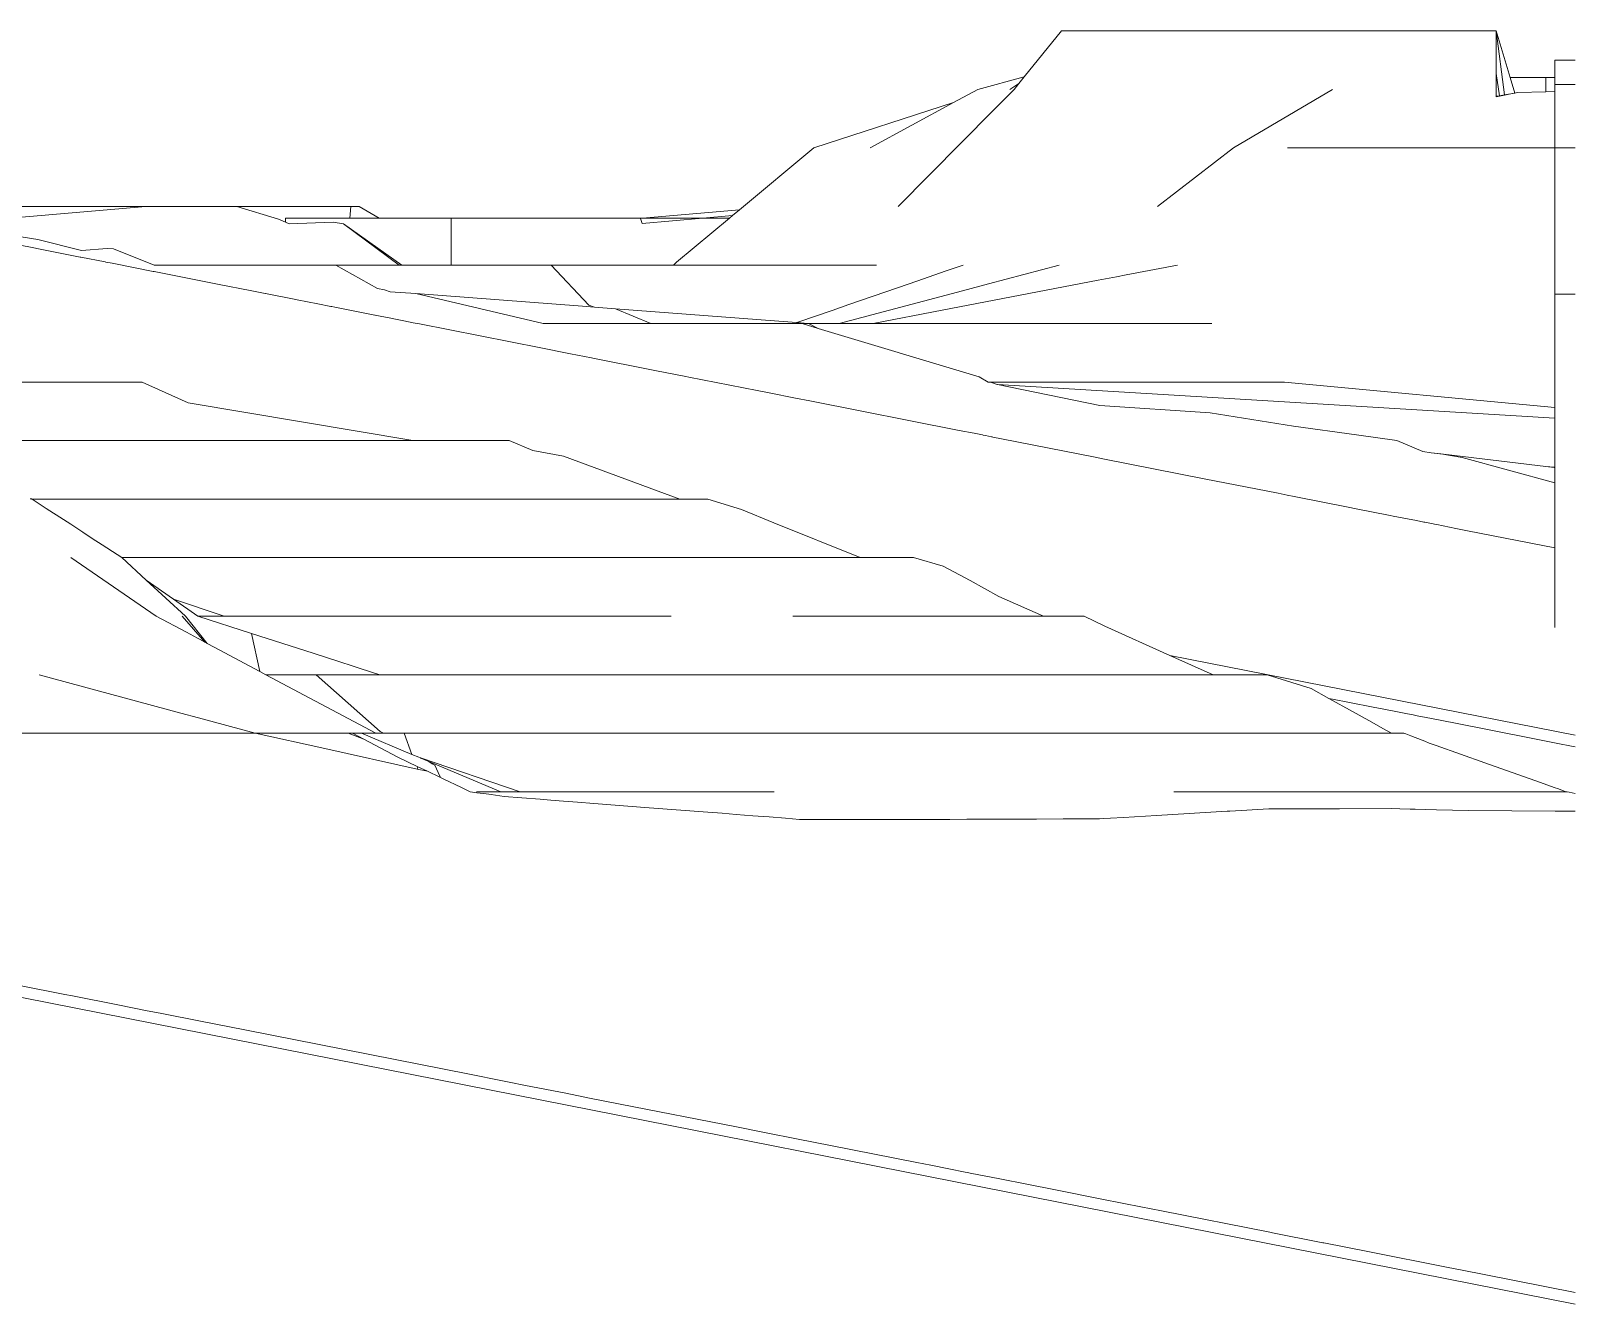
# Model space of a CAD drawing. Header units: metres. Extents: x 78 to 178, y -74 to 157.
# Drawn here: x 151.47 to 177.86, y -72.49 to -50.73 of the extents above; entities that cross this region are included whole.
import ezdxf

# ---------------------------------------------------------------- set-up
doc = ezdxf.new("R2010")
doc.units = ezdxf.units.M
doc.layers.add('01_Fina', color=252, linetype='Continuous', lineweight=15)

msp = doc.modelspace()

# ---------------------------------------------------------------- linework, layer by layer
at = {"layer": '01_Fina'}
for p, q in [((169.07949, -50.73469), (168.44148, -51.52236)), ((169.63949, -50.73469), (169.07949, -50.73469)), ((170.83949, -50.73469), (169.63949, -50.73469)), ((171.17949, -50.73469), (170.83949, -50.73469)), ((172.01949, -50.73469), (171.17949, -50.73469)), ((174.24949, -50.73469), (172.01949, -50.73469)), ((174.24949, -50.73469), (174.90949, -50.73469)), ((174.90949, -50.73469), (176.50795, -50.73469)), ((176.50795, -50.73469), (176.50795, -51.46458)), ((176.65314, -51.82642), (176.50795, -50.73469)), ((176.74704, -51.52905), (176.50795, -50.73469)), ((177.85719, -51.23379), (177.50795, -51.23379)), ((177.50795, -51.52905), (177.50795, -51.23379)), ((167.64949, -51.73469), (168.44148, -51.52236)), ((168.19949, -51.73469), (168.35049, -51.63469)), ((168.35049, -51.63469), (168.26949, -51.73469)), ((168.44148, -51.52236), (168.35049, -51.63469)), ((176.50795, -51.46458), (176.50795, -51.73469)), ((176.56349, -51.84168), (176.50795, -51.46458)), ((177.35741, -51.52905), (176.74704, -51.52905)), ((176.8276, -51.79672), (176.74704, -51.52905)), ((177.35741, -51.52905), (177.50795, -51.52905)), ((177.35741, -51.52905), (177.35741, -51.77499)), ((177.50795, -51.52905), (177.50795, -51.65131)), ((177.85719, -51.65131), (177.50795, -51.65131)), ((177.50795, -51.77074), (177.50795, -51.65131)), ((177.50795, -51.65131), (177.50795, -51.65281)), ((167.23401, -51.9605), (164.84949, -52.73469)), ((165.80949, -52.73469), (167.23401, -51.9605)), ((167.23401, -51.9605), (167.64949, -51.73469)), ((168.26949, -51.73469), (167.90475, -52.10311)), ((173.70949, -51.73469), (172.01949, -52.73469)), ((176.50795, -51.73469), (176.50795, -51.85114)), ((176.50795, -51.86207), (176.87509, -51.78864)), ((176.50795, -51.85871), (176.87509, -51.78864)), ((176.52536, -51.84817), (176.50795, -51.85114)), ((176.50795, -51.85114), (176.50795, -51.85871)), ((176.50795, -51.85871), (176.50795, -51.86207)), ((176.56349, -51.84168), (176.52536, -51.84817)), ((176.65314, -51.82642), (176.56349, -51.84168)), ((176.8276, -51.79672), (176.65314, -51.82642)), ((176.87509, -51.78864), (176.8276, -51.79672)), ((176.87509, -51.78864), (177.35741, -51.77499)), ((177.35741, -51.77499), (177.50795, -51.77074)), ((177.50795, -51.77074), (177.50795, -52.02309)), ((167.90475, -52.10311), (166.28949, -53.73469)), ((177.50795, -52.02309), (177.50795, -52.73469)), ((163.57827, -53.78965), (164.84949, -52.73469)), ((172.01949, -52.73469), (170.71949, -53.73469)), ((173.59949, -52.73469), (172.93949, -52.73469)), ((173.59949, -52.73469), (174.23949, -52.73469)), ((174.23949, -52.73469), (175.09949, -52.73469)), ((175.09949, -52.73469), (175.91949, -52.73469)), ((177.17949, -52.73469), (175.91949, -52.73469)), ((177.17949, -52.73469), (177.50795, -52.73469)), ((177.50795, -52.73469), (177.85719, -52.73469)), ((177.50795, -52.92132), (177.50795, -52.73469)), ((177.50795, -52.92132), (177.50795, -53.73469)), ((147.70784, -53.73469), (153.43259, -53.73469)), ((149.7509, -54.05047), (153.43259, -53.73469)), ((154.98501, -53.73469), (153.43259, -53.73469)), ((154.98501, -53.73469), (155.69662, -53.95062)), ((156.932, -53.73469), (154.98501, -53.73469)), ((156.932, -53.73469), (156.91953, -53.93469)), ((156.95613, -53.73469), (156.932, -53.73469)), ((157.07736, -53.73469), (156.95613, -53.73469)), ((157.42036, -53.93469), (157.07736, -53.73469)), ((163.57827, -53.78965), (161.91647, -53.93469)), ((163.45696, -53.89032), (163.57827, -53.78965)), ((177.50795, -53.73469), (177.50795, -54.17382)), ((151.58315, -54.3013), (149.98817, -54.04775)), ((155.69662, -53.95062), (155.81959, -54.0047)), ((155.81959, -54.0047), (155.81959, -53.93469)), ((155.81959, -53.93469), (156.91953, -53.93469)), ((155.81959, -54.0047), (155.88346, -54.03279)), ((155.88346, -54.03279), (156.63373, -54.00258)), ((156.63373, -54.00258), (156.80656, -54.02932)), ((156.80656, -54.02932), (157.76059, -54.73469)), ((157.80705, -54.73469), (156.80656, -54.02932)), ((156.91953, -53.93469), (156.95188, -53.93469)), ((156.95188, -53.93469), (156.97553, -53.93469)), ((156.97553, -53.93469), (156.97601, -53.93469)), ((156.97601, -53.93469), (156.97843, -53.93469)), ((156.97843, -53.93469), (157.09724, -53.93469)), ((157.09724, -53.93469), (157.11399, -53.93469)), ((157.11399, -53.93469), (157.42036, -53.93469)), ((157.42036, -53.93469), (158.65001, -53.93469)), ((158.65001, -54.73469), (158.65001, -53.93469)), ((161.91647, -53.93469), (158.65001, -53.93469)), ((161.91647, -53.93469), (161.88636, -53.93732)), ((161.91082, -54.02526), (161.88636, -53.93732)), ((162.94852, -53.93469), (161.91082, -54.02526)), ((162.94852, -53.93469), (161.91647, -53.93469)), ((162.49953, -54.68487), (163.40349, -53.93469)), ((162.94852, -53.93469), (163.45696, -53.89032)), ((163.40349, -53.93469), (162.94852, -53.93469)), ((163.40349, -53.93469), (163.45696, -53.89032)), ((151.54716, -54.44772), (149.98138, -54.13892)), ((152.33084, -54.4842), (151.58315, -54.3013)), ((177.50795, -54.17382), (177.50795, -54.73469)), ((151.56809, -54.45185), (151.54716, -54.44772)), ((152.31024, -54.59822), (151.56809, -54.45185)), ((152.31922, -54.59999), (152.31024, -54.59822)), ((152.73718, -54.68242), (152.31922, -54.59999)), ((152.77051, -54.45336), (152.33084, -54.4842)), ((152.88154, -54.45876), (152.77051, -54.45336)), ((153.57427, -54.73469), (152.88154, -54.45876)), ((152.74759, -54.68447), (152.73718, -54.68242)), ((152.75021, -54.68499), (152.74759, -54.68447)), ((152.85705, -54.70606), (152.75021, -54.68499)), ((153.55521, -54.84375), (152.85705, -54.70606)), ((153.56316, -54.84532), (153.55521, -54.84375)), ((153.57596, -54.84784), (153.56316, -54.84532)), ((154.68988, -54.73469), (153.57427, -54.73469)), ((154.65781, -55.06121), (153.57596, -54.84784)), ((155.31468, -54.73469), (154.68988, -54.73469)), ((155.52547, -54.73469), (155.31468, -54.73469)), ((156.05279, -54.73469), (155.52547, -54.73469)), ((156.43653, -54.73469), (156.05279, -54.73469)), ((156.67695, -54.73469), (156.43653, -54.73469)), ((157.39049, -55.13746), (156.67695, -54.73469)), ((157.76059, -54.73469), (156.67695, -54.73469)), ((157.80705, -54.73469), (157.76059, -54.73469)), ((158.65001, -54.73469), (157.80705, -54.73469)), ((160.35613, -54.73469), (158.65001, -54.73469)), ((161.00184, -55.42317), (160.35613, -54.73469)), ((162.44675, -54.73469), (160.35613, -54.73469)), ((162.44675, -54.73469), (162.49953, -54.68487)), ((162.89949, -54.73469), (162.44675, -54.73469)), ((163.56949, -54.73469), (162.89949, -54.73469)), ((164.49949, -54.73469), (163.56949, -54.73469)), ((165.91949, -54.73469), (164.49949, -54.73469)), ((166.62485, -55.00273), (167.09425, -54.84031)), ((167.09425, -54.84031), (167.39949, -54.73469)), ((167.83092, -55.05612), (169.03949, -54.73469)), ((170.18515, -54.90283), (171.05949, -54.73469)), ((177.50795, -54.73469), (177.50795, -54.96121)), ((155.24327, -55.17667), (154.65781, -55.06121)), ((157.51008, -55.16144), (157.39049, -55.13746)), ((165.44385, -55.41138), (166.27837, -55.12262)), ((166.27837, -55.12262), (166.62485, -55.00273)), ((167.03816, -55.50803), (169.70398, -54.99537)), ((167.3863, -55.17437), (167.83092, -55.05612)), ((169.70398, -54.99537), (170.02202, -54.93421)), ((170.02202, -54.93421), (170.18515, -54.90283)), ((177.50795, -54.96121), (177.50795, -55.23469)), ((155.27127, -55.1822), (155.24327, -55.17667)), ((155.46803, -55.221), (155.27127, -55.1822)), ((155.4783, -55.22303), (155.46803, -55.221)), ((155.96559, -55.31913), (155.4783, -55.22303)), ((155.99633, -55.32519), (155.96559, -55.31913)), ((156.0187, -55.3296), (155.99633, -55.32519)), ((156.37343, -55.39956), (156.0187, -55.3296)), ((156.59306, -55.44288), (156.37343, -55.39956)), ((157.60659, -55.19456), (157.51008, -55.16144)), ((158.04766, -55.21996), (157.60659, -55.19456)), ((160.22155, -55.73469), (158.04766, -55.21996)), ((158.04766, -55.21996), (160.89171, -55.4384)), ((165.16012, -55.50956), (165.44385, -55.41138)), ((165.27949, -55.73469), (167.3863, -55.17437)), ((177.85719, -55.23469), (177.50795, -55.23469)), ((177.50795, -55.23469), (177.50795, -55.73469)), ((156.60975, -55.44617), (156.59306, -55.44288)), ((156.65926, -55.45594), (156.60975, -55.44617)), ((157.34648, -55.59147), (156.65926, -55.45594)), ((157.35192, -55.59254), (157.34648, -55.59147)), ((157.4661, -55.61506), (157.35192, -55.59254)), ((157.55964, -55.63351), (157.4661, -55.61506)), ((157.5639, -55.63435), (157.55964, -55.63351)), ((157.97741, -55.7159), (157.5639, -55.63435)), ((160.89171, -55.4384), (161.09688, -55.45415)), ((161.09688, -55.45415), (161.00184, -55.42317)), ((161.09688, -55.45415), (161.45645, -55.48177)), ((162.06407, -55.73469), (161.45645, -55.48177)), ((161.45645, -55.48177), (164.55309, -55.71961)), ((164.58951, -55.707), (165.16012, -55.50956)), ((165.85949, -55.73469), (167.03816, -55.50803)), ((157.99939, -55.72024), (157.97741, -55.7159)), ((158.10774, -55.7416), (157.99939, -55.72024)), ((160.18108, -56.15051), (158.10774, -55.7416)), ((160.73872, -55.73469), (160.22155, -55.73469)), ((161.1241, -55.73469), (160.73872, -55.73469)), ((162.06407, -55.73469), (161.1241, -55.73469)), ((162.23179, -55.73469), (162.06407, -55.73469)), ((162.79434, -55.73469), (162.23179, -55.73469)), ((164.13273, -55.73469), (162.79434, -55.73469)), ((164.6462, -55.73469), (164.13273, -55.73469)), ((164.55309, -55.71961), (164.58951, -55.707)), ((164.55309, -55.71961), (164.74949, -55.73469)), ((164.92003, -55.81719), (164.6462, -55.73469)), ((164.6462, -55.73469), (164.74949, -55.73469)), ((164.74949, -55.73469), (164.75401, -55.73469)), ((164.92003, -55.81719), (164.75401, -55.73469)), ((164.75401, -55.73469), (165.27949, -55.73469)), ((167.67322, -56.64668), (164.92003, -55.81719)), ((165.85949, -55.73469), (165.27949, -55.73469)), ((170.53949, -55.73469), (165.85949, -55.73469)), ((170.53949, -55.73469), (171.64949, -55.73469)), ((177.50795, -55.95057), (177.50795, -55.73469)), ((160.66247, -56.24545), (160.18108, -56.15051)), ((177.50795, -56.73469), (177.50795, -55.95057)), ((160.68901, -56.25068), (160.66247, -56.24545)), ((161.04515, -56.32092), (160.68901, -56.25068)), ((161.06762, -56.32535), (161.04515, -56.32092)), ((162.0702, -56.52308), (161.06762, -56.32535)), ((151.07995, -56.73469), (153.36791, -56.73469)), ((153.36791, -56.73469), (154.15293, -57.08943)), ((162.15641, -56.54009), (162.0702, -56.52308)), ((162.66047, -56.6395), (162.15641, -56.54009)), ((162.70965, -56.6492), (162.66047, -56.6395)), ((163.88011, -56.88003), (162.70965, -56.6492)), ((167.82423, -56.73469), (167.67322, -56.64668)), ((167.86435, -56.73469), (167.82423, -56.73469)), ((167.97856, -56.77725), (167.86435, -56.73469)), ((170.03949, -56.73469), (167.86435, -56.73469)), ((170.03949, -56.73469), (172.88949, -56.73469)), ((172.88949, -56.73469), (177.50795, -57.17081)), ((177.50795, -57.17081), (177.50795, -56.73469)), ((164.02667, -56.90894), (163.88011, -56.88003)), ((164.0829, -56.92003), (164.02667, -56.90894)), ((164.53222, -57.00864), (164.0829, -56.92003)), ((167.98737, -56.77691), (167.97856, -56.77725)), ((169.73745, -57.1352), (167.98737, -56.77691)), ((167.98737, -56.77691), (177.50795, -57.35287)), ((154.15293, -57.08943), (157.99326, -57.73469)), ((164.77666, -57.05685), (164.53222, -57.00864)), ((164.80826, -57.06308), (164.77666, -57.05685)), ((167.33188, -57.56079), (164.80826, -57.06308)), ((171.62131, -57.2621), (169.73745, -57.1352)), ((173.04441, -57.48884), (171.62131, -57.2621)), ((177.50795, -57.35287), (177.50795, -57.17081)), ((174.11892, -57.63537), (173.04441, -57.48884)), ((177.50795, -57.466), (177.50795, -57.35287)), ((177.50795, -57.53705), (177.50795, -57.466)), ((150.18949, -57.73469), (151.76949, -57.73469)), ((151.76949, -57.73469), (152.02949, -57.73469)), ((152.02949, -57.73469), (153.93949, -57.73469)), ((153.93949, -57.73469), (157.99326, -57.73469)), ((157.99326, -57.73469), (159.6401, -57.73469)), ((159.6401, -57.73469), (160.04521, -57.90612)), ((167.58439, -57.61059), (167.33188, -57.56079)), ((167.72711, -57.63874), (167.58439, -57.61059)), ((167.74021, -57.64132), (167.72711, -57.63874)), ((167.74369, -57.64201), (167.74021, -57.64132)), ((167.77967, -57.64911), (167.74369, -57.64201)), ((167.88576, -57.67003), (167.77967, -57.64911)), ((167.89555, -57.67196), (167.88576, -57.67003)), ((167.8963, -57.67211), (167.89555, -57.67196)), ((167.90419, -57.67366), (167.8963, -57.67211)), ((168.05449, -57.70331), (167.90419, -57.67366)), ((169.65537, -58.01903), (168.05449, -57.70331)), ((174.81127, -57.73469), (174.11892, -57.63537)), ((175.25262, -57.92105), (174.81127, -57.73469)), ((177.50795, -57.73469), (177.50795, -57.53705)), ((177.50795, -57.77942), (177.50795, -57.73469)), ((177.50795, -57.79302), (177.50795, -57.77942)), ((177.50795, -58.00123), (177.50795, -57.79302)), ((160.04521, -57.90612), (160.56653, -58.00015)), ((160.56653, -58.00015), (162.55464, -58.73469)), ((169.81503, -58.05052), (169.65537, -58.01903)), ((171.51927, -58.38663), (169.81503, -58.05052)), ((175.39501, -57.94314), (175.25262, -57.92105)), ((175.56033, -57.96292), (175.39501, -57.94314)), ((175.39501, -57.94314), (175.79741, -57.99065)), ((175.92513, -58.02491), (175.56033, -57.96292)), ((175.56033, -57.96292), (175.79741, -57.99095)), ((175.79741, -57.99065), (175.79741, -57.99095)), ((175.79741, -57.99065), (177.35741, -58.17482)), ((175.79741, -57.99095), (177.35741, -58.17534)), ((177.50795, -58.45395), (175.92513, -58.02491)), ((177.50795, -58.01357), (177.50795, -58.00123)), ((177.50795, -58.17998), (177.50795, -58.01357)), ((177.35741, -58.17482), (177.35741, -58.17534)), ((177.35741, -58.17482), (177.49821, -58.19145)), ((177.35741, -58.17534), (177.4983, -58.192)), ((177.4983, -58.192), (177.49821, -58.19145)), ((177.49821, -58.19145), (177.49839, -58.19147)), ((177.4983, -58.192), (177.49848, -58.19202)), ((177.49839, -58.19147), (177.49878, -58.19152)), ((177.49848, -58.19202), (177.49886, -58.19207)), ((177.49886, -58.19207), (177.49878, -58.19152)), ((177.49878, -58.19152), (177.49968, -58.19162)), ((177.49886, -58.19207), (177.49976, -58.19217)), ((177.49976, -58.19217), (177.49968, -58.19162)), ((177.49968, -58.19162), (177.50795, -58.1926)), ((177.49976, -58.19217), (177.50795, -58.19314)), ((177.50795, -58.1926), (177.50795, -58.17998)), ((177.50795, -58.19314), (177.50795, -58.1926)), ((177.50795, -58.22502), (177.50795, -58.19314)), ((177.50795, -58.45395), (177.50795, -58.22502)), ((172.78185, -58.63564), (171.51927, -58.38663)), ((177.50795, -59.56772), (177.50795, -58.45395)), ((151.47689, -58.7317), (151.45698, -58.72697)), ((151.48371, -58.73332), (151.47689, -58.7317)), ((151.48949, -58.73469), (151.48371, -58.73332)), ((151.48949, -58.73469), (151.89949, -58.73469)), ((151.48949, -58.73469), (151.73076, -58.89239)), ((152.65949, -58.73469), (151.89949, -58.73469)), ((153.49949, -58.73469), (152.65949, -58.73469)), ((153.49949, -58.73469), (155.02949, -58.73469)), ((155.02949, -58.73469), (157.09949, -58.73469)), ((157.09949, -58.73469), (162.55464, -58.73469)), ((162.55464, -58.73469), (163.03691, -58.73469)), ((163.03691, -58.73469), (163.6121, -58.91401)), ((172.93808, -58.66645), (172.78185, -58.63564)), ((173.05604, -58.68971), (172.93808, -58.66645)), ((174.00746, -58.87735), (173.05604, -58.68971)), ((151.73076, -58.89239), (152.02226, -59.08291)), ((152.02226, -59.08291), (152.14762, -59.16484)), ((163.6121, -58.91401), (164.16432, -59.13941)), ((174.08713, -58.89307), (174.00746, -58.87735)), ((174.69691, -59.01333), (174.08713, -58.89307)), ((174.74902, -59.02361), (174.69691, -59.01333)), ((175.14603, -59.1019), (174.74902, -59.02361)), ((175.27221, -59.12679), (175.14603, -59.1019)), ((152.14762, -59.16484), (152.35334, -59.2993)), ((152.35334, -59.2993), (152.51459, -59.40469)), ((164.16432, -59.13941), (165.63736, -59.73469)), ((175.28795, -59.12989), (175.27221, -59.12679)), ((175.43382, -59.15866), (175.28795, -59.12989)), ((175.45226, -59.1623), (175.43382, -59.15866)), ((175.49297, -59.17033), (175.45226, -59.1623)), ((175.81628, -59.23409), (175.49297, -59.17033)), ((176.01898, -59.27407), (175.81628, -59.23409)), ((177.50795, -59.56772), (176.01898, -59.27407)), ((152.51459, -59.40469), (152.68512, -59.51615)), ((152.68512, -59.51615), (152.94155, -59.68375)), ((177.50795, -60.92549), (177.50795, -59.56772)), ((153.60949, -60.73469), (152.14949, -59.73469)), ((152.94155, -59.68375), (153.01949, -59.73469)), ((153.01949, -59.73469), (153.43625, -60.11705)), ((153.01949, -59.73469), (153.66949, -59.73469)), ((153.66949, -59.73469), (156.42949, -59.73469)), ((156.42949, -59.73469), (158.26949, -59.73469)), ((163.25949, -59.73469), (158.26949, -59.73469)), ((163.25949, -59.73469), (165.63736, -59.73469)), ((165.63736, -59.73469), (166.28949, -59.73469)), ((166.28949, -59.73469), (166.55063, -59.73469)), ((166.55063, -59.73469), (167.05963, -59.87798)), ((167.05963, -59.87798), (167.52082, -60.12636)), ((153.43625, -60.11705), (153.90163, -60.44248)), ((153.43625, -60.11705), (154.10949, -60.73469)), ((167.52082, -60.12636), (168.0097, -60.39607)), ((168.0097, -60.39607), (168.77225, -60.73469)), ((153.90163, -60.44248), (154.76949, -60.73469)), ((153.90163, -60.44248), (154.31949, -60.73469)), ((153.60949, -60.73469), (154.12397, -61.00908)), ((154.04949, -60.73469), (154.43864, -61.1769)), ((154.10949, -60.73469), (154.48158, -61.19981)), ((155.23901, -61.03036), (154.31949, -60.73469)), ((154.76949, -60.73469), (154.31949, -60.73469)), ((155.99949, -60.73469), (154.76949, -60.73469)), ((157.68949, -60.73469), (155.99949, -60.73469)), ((157.68949, -60.73469), (160.00949, -60.73469)), ((160.00949, -60.73469), (162.40949, -60.73469)), ((164.48949, -60.73469), (167.56949, -60.73469)), ((167.56949, -60.73469), (168.05949, -60.73469)), ((168.05949, -60.73469), (168.77225, -60.73469)), ((168.77225, -60.73469), (169.46826, -60.73469)), ((169.46826, -60.73469), (169.82154, -60.90605)), ((169.82154, -60.90605), (170.93345, -61.40389)), ((154.12397, -61.00908), (154.3163, -61.11166)), ((154.3163, -61.11166), (154.3472, -61.12814)), ((154.3472, -61.12814), (154.43864, -61.1769)), ((154.43864, -61.1769), (154.48158, -61.19981)), ((154.48158, -61.19981), (154.59927, -61.26257)), ((155.23901, -61.03036), (155.37873, -61.67828)), ((156.29326, -61.36934), (155.23901, -61.03036)), ((154.59927, -61.26257), (155.37873, -61.67828)), ((156.72885, -61.50941), (156.29326, -61.36934)), ((170.93345, -61.40389), (177.85719, -62.76939)), ((170.93345, -61.40389), (171.6723, -61.73469)), ((154.03013, -62.39069), (151.60949, -61.73469)), ((155.37873, -61.67828), (155.48449, -61.73469)), ((155.48449, -61.73469), (156.34193, -61.73469)), ((155.48449, -61.73469), (157.35949, -62.73469)), ((156.34193, -61.73469), (157.43485, -62.70525)), ((156.34193, -61.73469), (157.42949, -61.73469)), ((156.97255, -61.58777), (156.72885, -61.50941)), ((157.09346, -61.62664), (156.97255, -61.58777)), ((157.42949, -61.73469), (157.09346, -61.62664)), ((157.42949, -61.73469), (159.91949, -61.73469)), ((159.91949, -61.73469), (162.28949, -61.73469)), ((162.28949, -61.73469), (169.29949, -61.73469)), ((169.29949, -61.73469), (170.52949, -61.73469)), ((170.52949, -61.73469), (171.6723, -61.73469)), ((171.6723, -61.73469), (171.82949, -61.73469)), ((171.82949, -61.73469), (172.59639, -61.73469)), ((172.59639, -61.73469), (173.34581, -61.97051)), ((173.34581, -61.97051), (173.64921, -62.13902)), ((173.64921, -62.13902), (173.7136, -62.15172)), ((173.64921, -62.13902), (173.71163, -62.17369)), ((173.71163, -62.17369), (174.00018, -62.33394)), ((173.7136, -62.15172), (174.00334, -62.20886)), ((174.00334, -62.20886), (174.40405, -62.28789)), ((154.33199, -62.4725), (154.03013, -62.39069)), ((155.29949, -62.73469), (154.33199, -62.4725)), ((174.00018, -62.33394), (174.38101, -62.54545)), ((174.40405, -62.28789), (174.58962, -62.32449)), ((174.58962, -62.32449), (174.85051, -62.37594)), ((174.85051, -62.37594), (174.93343, -62.39229)), ((174.93343, -62.39229), (174.99259, -62.40396)), ((174.99259, -62.40396), (175.08844, -62.42286)), ((175.08844, -62.42286), (175.15725, -62.43643)), ((175.15725, -62.43643), (175.30907, -62.46638)), ((175.30907, -62.46638), (175.52153, -62.50828)), ((175.52153, -62.50828), (176.2731, -62.6565)), ((151.63528, -62.73469), (151.19266, -62.73469)), ((151.70696, -62.73469), (151.63528, -62.73469)), ((151.76159, -62.73469), (151.70696, -62.73469)), ((152.19101, -62.73469), (151.76159, -62.73469)), ((152.52943, -62.73469), (152.19101, -62.73469)), ((152.8037, -62.73469), (152.52943, -62.73469)), ((153.02438, -62.73469), (152.8037, -62.73469)), ((153.12426, -62.73469), (153.02438, -62.73469)), ((153.24842, -62.73469), (153.12426, -62.73469)), ((153.41652, -62.73469), (153.24842, -62.73469)), ((153.55475, -62.73469), (153.41652, -62.73469)), ((153.59716, -62.73469), (153.55475, -62.73469)), ((153.64874, -62.73469), (153.59716, -62.73469)), ((153.76248, -62.73469), (153.64874, -62.73469)), ((153.90028, -62.73469), (153.76248, -62.73469)), ((154.31831, -62.73469), (153.90028, -62.73469)), ((154.31831, -62.73469), (154.66317, -62.73469)), ((154.66317, -62.73469), (155.29949, -62.73469)), ((155.32949, -62.73469), (155.29949, -62.73469)), ((156.49229, -62.998), (155.29949, -62.73469)), ((156.88949, -62.73469), (155.32949, -62.73469)), ((156.88949, -62.73469), (156.96291, -62.73469)), ((156.88949, -62.73469), (157.15973, -62.83823)), ((156.96291, -62.73469), (157.08949, -62.73469)), ((156.96291, -62.73469), (157.15973, -62.83823)), ((157.11949, -62.73469), (157.08949, -62.73469)), ((157.11949, -62.73469), (157.35949, -62.73469)), ((157.11949, -62.73469), (157.97839, -63.09557)), ((157.49268, -62.73469), (157.35949, -62.73469)), ((157.43485, -62.70525), (157.49268, -62.73469)), ((157.84734, -62.73469), (157.49268, -62.73469)), ((157.84734, -62.73469), (159.72949, -62.73469)), ((157.84734, -62.73469), (157.97839, -63.09557)), ((159.72949, -62.73469), (162.15949, -62.73469)), ((162.15949, -62.73469), (171.29949, -62.73469)), ((171.29949, -62.73469), (172.42949, -62.73469)), ((172.42949, -62.73469), (173.62949, -62.73469)), ((173.62949, -62.73469), (174.02949, -62.73469)), ((174.72175, -62.73469), (174.02949, -62.73469)), ((174.38101, -62.54545), (174.57378, -62.65251)), ((174.57378, -62.65251), (174.72175, -62.73469)), ((174.72175, -62.73469), (174.81813, -62.73469)), ((174.81813, -62.73469), (174.8979, -62.73469)), ((174.8979, -62.73469), (174.92813, -62.73469)), ((174.92813, -62.73469), (174.9616, -62.74748)), ((174.9616, -62.74748), (175.0505, -62.78144)), ((175.0505, -62.78144), (175.12364, -62.80938)), ((176.2731, -62.6565), (177.33203, -62.86535)), ((158.06938, -63.34615), (156.49229, -62.998)), ((157.15973, -62.83823), (157.73686, -63.14184)), ((175.12364, -62.80938), (175.28646, -62.87159)), ((175.28646, -62.87159), (175.36548, -62.90178)), ((175.36548, -62.90178), (175.48236, -62.94336)), ((175.48236, -62.94336), (176.31696, -63.24028)), ((177.33203, -62.86535), (177.53489, -62.90535)), ((177.53489, -62.90535), (177.82506, -62.96258)), ((177.82506, -62.96258), (177.85719, -62.96892)), ((158.08123, -63.30708), (157.73686, -63.14184)), ((157.97839, -63.09557), (158.09699, -63.14541)), ((158.06938, -63.34615), (158.08123, -63.30708)), ((158.24213, -63.38428), (158.08123, -63.30708)), ((158.09699, -63.14541), (158.12716, -63.15567)), ((158.09699, -63.14541), (158.12651, -63.15781)), ((158.12651, -63.15781), (158.12716, -63.15567)), ((158.12651, -63.15781), (158.12924, -63.15896)), ((158.12716, -63.15567), (159.82949, -63.73469)), ((158.12716, -63.15567), (158.12924, -63.15896)), ((158.12924, -63.15896), (158.26571, -63.2163)), ((158.26571, -63.2163), (159.49949, -63.73469)), ((158.26571, -63.2163), (158.32738, -63.25534)), ((158.32738, -63.25534), (158.37225, -63.28055)), ((158.37225, -63.28055), (158.42942, -63.40803)), ((176.31696, -63.24028), (177.26704, -63.57829)), ((158.24213, -63.38428), (158.06938, -63.34615)), ((158.4574, -63.48757), (158.24213, -63.38428)), ((158.42942, -63.40803), (158.45959, -63.48182)), ((158.45959, -63.48182), (158.4574, -63.48757)), ((158.51011, -63.51286), (158.4574, -63.48757)), ((158.82368, -63.66332), (158.51011, -63.51286)), ((177.26704, -63.57829), (177.50151, -63.66171)), ((158.97243, -63.73469), (158.82368, -63.66332)), ((158.97243, -63.73469), (159.08958, -63.7506)), ((159.07949, -63.73469), (159.43949, -63.73469)), ((159.08958, -63.7506), (159.14232, -63.75776)), ((159.14232, -63.75776), (159.20581, -63.76639)), ((159.20581, -63.76639), (159.33097, -63.78338)), ((159.33097, -63.78338), (159.48239, -63.80394)), ((159.49949, -63.73469), (159.43949, -63.73469)), ((159.48239, -63.80394), (159.55476, -63.81377)), ((159.49949, -63.73469), (159.82949, -63.73469)), ((159.55476, -63.81377), (159.85704, -63.83726)), ((164.16949, -63.73469), (159.82949, -63.73469)), ((159.85704, -63.83726), (160.1722, -63.86175)), ((160.1722, -63.86175), (160.35149, -63.87568)), ((170.99949, -63.73469), (173.16949, -63.73469)), ((173.16949, -63.73469), (174.41949, -63.73469)), ((174.41949, -63.73469), (176.30949, -63.73469)), ((176.30949, -63.73469), (177.69925, -63.73469)), ((177.50151, -63.66171), (177.57377, -63.68742)), ((177.57377, -63.68742), (177.69925, -63.73469)), ((177.69925, -63.73469), (177.72234, -63.73469)), ((177.72234, -63.73469), (177.75437, -63.74137)), ((177.75437, -63.74137), (177.85719, -63.7628)), ((160.35149, -63.87568), (160.5694, -63.89261)), ((160.5694, -63.89261), (160.80756, -63.91112)), ((160.80756, -63.91112), (161.08559, -63.93272)), ((161.08559, -63.93272), (162.03457, -64.00645)), ((162.03457, -64.00645), (163.03764, -64.08439)), ((163.03764, -64.08439), (163.28026, -64.10324)), ((163.28026, -64.10324), (163.51901, -64.12179)), ((163.51901, -64.12179), (163.80539, -64.14405)), ((170.70201, -64.1397), (171.90954, -64.06805)), ((171.90954, -64.06805), (171.9451, -64.06594)), ((171.9451, -64.06594), (171.95639, -64.06527)), ((171.95639, -64.06527), (172.14972, -64.0538)), ((172.14972, -64.0538), (172.6243, -64.02565)), ((172.6243, -64.02565), (172.77845, -64.02547)), ((172.77845, -64.02547), (172.78528, -64.02546)), ((172.78528, -64.02546), (172.80785, -64.02543)), ((172.80785, -64.02543), (172.82096, -64.02542)), ((172.82096, -64.02542), (172.82493, -64.02542)), ((172.82493, -64.02542), (173.39333, -64.02476)), ((173.39333, -64.02476), (173.55261, -64.02458)), ((173.55261, -64.02458), (173.8326, -64.02425)), ((173.8326, -64.02425), (174.71669, -64.02323)), ((174.71669, -64.02323), (174.85887, -64.02688)), ((174.85887, -64.02688), (175.03641, -64.03143)), ((175.03641, -64.03143), (175.0652, -64.03217)), ((175.0652, -64.03217), (175.12548, -64.03372)), ((175.12548, -64.03372), (175.48712, -64.04299)), ((175.48712, -64.04299), (176.03233, -64.05698)), ((176.03233, -64.05698), (177.51736, -64.06509)), ((177.51736, -64.06509), (177.6157, -64.06563)), ((177.6157, -64.06563), (177.621, -64.06566)), ((177.621, -64.06566), (177.73611, -64.06629)), ((177.73611, -64.06629), (177.74353, -64.06633)), ((177.74353, -64.06633), (177.74382, -64.06633)), ((177.74382, -64.06633), (177.74439, -64.06633)), ((177.74439, -64.06633), (177.75919, -64.06641)), ((177.75919, -64.06641), (177.85719, -64.06695)), ((163.80539, -64.14405), (164.08497, -64.16577)), ((164.08497, -64.16577), (164.36387, -64.18744)), ((164.36387, -64.18744), (164.60312, -64.20603)), ((164.60312, -64.20603), (164.62552, -64.20609)), ((164.62552, -64.20609), (165.41267, -64.20819)), ((165.41267, -64.20819), (166.05673, -64.2099)), ((166.05673, -64.2099), (166.10892, -64.21004)), ((166.10892, -64.21004), (166.15774, -64.20987)), ((166.15774, -64.20987), (166.29354, -64.20941)), ((166.29354, -64.20941), (166.42438, -64.20896)), ((166.42438, -64.20896), (166.60222, -64.20834)), ((166.60222, -64.20834), (166.76009, -64.2078)), ((166.76009, -64.2078), (166.87621, -64.2074)), ((166.87621, -64.2074), (166.89401, -64.20734)), ((166.89401, -64.20734), (166.91846, -64.20725)), ((166.91846, -64.20725), (166.94398, -64.20716)), ((166.94398, -64.20716), (166.96256, -64.2071)), ((166.96256, -64.2071), (167.173, -64.20637)), ((167.173, -64.20637), (167.45984, -64.20539)), ((167.45984, -64.20539), (167.72318, -64.20448)), ((167.72318, -64.20448), (167.90367, -64.20386)), ((167.90367, -64.20386), (168.0915, -64.20321)), ((168.0915, -64.20321), (168.37318, -64.20224)), ((168.37318, -64.20224), (168.64971, -64.20128)), ((168.64971, -64.20128), (169.10941, -64.1997)), ((169.10941, -64.1997), (169.37293, -64.19879)), ((169.37293, -64.19879), (169.51092, -64.19831)), ((169.51092, -64.19831), (169.70187, -64.19766)), ((169.70187, -64.19766), (169.72658, -64.19757)), ((169.72658, -64.19757), (169.80021, -64.1932)), ((169.80021, -64.1932), (169.91728, -64.18626)), ((169.91728, -64.18626), (170.1383, -64.17314)), ((170.1383, -64.17314), (170.70201, -64.1397)), ((177.85719, -72.48849), (147.87404, -66.5752)), ((152.04847, -67.19896), (151.27365, -67.04615)), ((152.17611, -67.22413), (152.04847, -67.19896)), ((152.95191, -67.37713), (152.17611, -67.22413)), ((153.45188, -67.47574), (152.95191, -67.37713)), ((153.67816, -67.52036), (153.45188, -67.47574)), ((153.98752, -67.58138), (153.67816, -67.52036)), ((154.08243, -67.60009), (153.98752, -67.58138)), ((154.33643, -67.65019), (154.08243, -67.60009)), ((155.12145, -67.80501), (154.33643, -67.65019)), ((158.96178, -68.5624), (155.12145, -67.80501)), ((159.52546, -68.67357), (158.96178, -68.5624)), ((159.6414, -68.69644), (159.52546, -68.67357)), ((159.91731, -68.75085), (159.6414, -68.69644)), ((160.60862, -68.88719), (159.91731, -68.75085)), ((161.01373, -68.96709), (160.60862, -68.88719)), ((161.53505, -69.0699), (161.01373, -68.96709)), ((163.52316, -69.462), (161.53505, -69.0699)), ((164.00543, -69.55711), (163.52316, -69.462)), ((164.58062, -69.67055), (164.00543, -69.55711)), ((165.13284, -69.77946), (164.58062, -69.67055)), ((166.60588, -70.06997), (165.13284, -69.77946)), ((166.84463, -70.11706), (166.60588, -70.06997)), ((167.15582, -70.17843), (166.84463, -70.11706)), ((167.15582, -70.17843), (167.15587, -70.17844)), ((167.43205, -70.23291), (167.15587, -70.17844)), ((167.43205, -70.23291), (167.4321, -70.23292)), ((167.47469, -70.24132), (167.4321, -70.23292)), ((167.51915, -70.25009), (167.47469, -70.24132)), ((168.02815, -70.35047), (167.51915, -70.25009)), ((168.48934, -70.44143), (168.02815, -70.35047)), ((168.97822, -70.53785), (168.48934, -70.44143)), ((169.74074, -70.68823), (168.97822, -70.53785)), ((169.74074, -70.68823), (169.74077, -70.68824)), ((170.14506, -70.76797), (169.74077, -70.68824)), ((170.14506, -70.76797), (170.14509, -70.76798)), ((170.43678, -70.82551), (170.14509, -70.76798)), ((170.79006, -70.89518), (170.43678, -70.82551)), ((172.64082, -71.26019), (170.79006, -70.89518)), ((172.68817, -71.26953), (172.64082, -71.26019)), ((173.51821, -71.43323), (172.68817, -71.26953)), ((173.54774, -71.43905), (173.51821, -71.43323)), ((173.56491, -71.44244), (173.54774, -71.43905)), ((174.31433, -71.59024), (173.56491, -71.44244)), ((175.69027, -71.8616), (174.31433, -71.59024)), ((175.89665, -71.9023), (175.69027, -71.8616)), ((176.33401, -71.98856), (175.89665, -71.9023)), ((177.85719, -72.28896), (176.33401, -71.98856))]:
    msp.add_line(p, q, dxfattribs=at)

doc.saveas('drawing.dxf')
